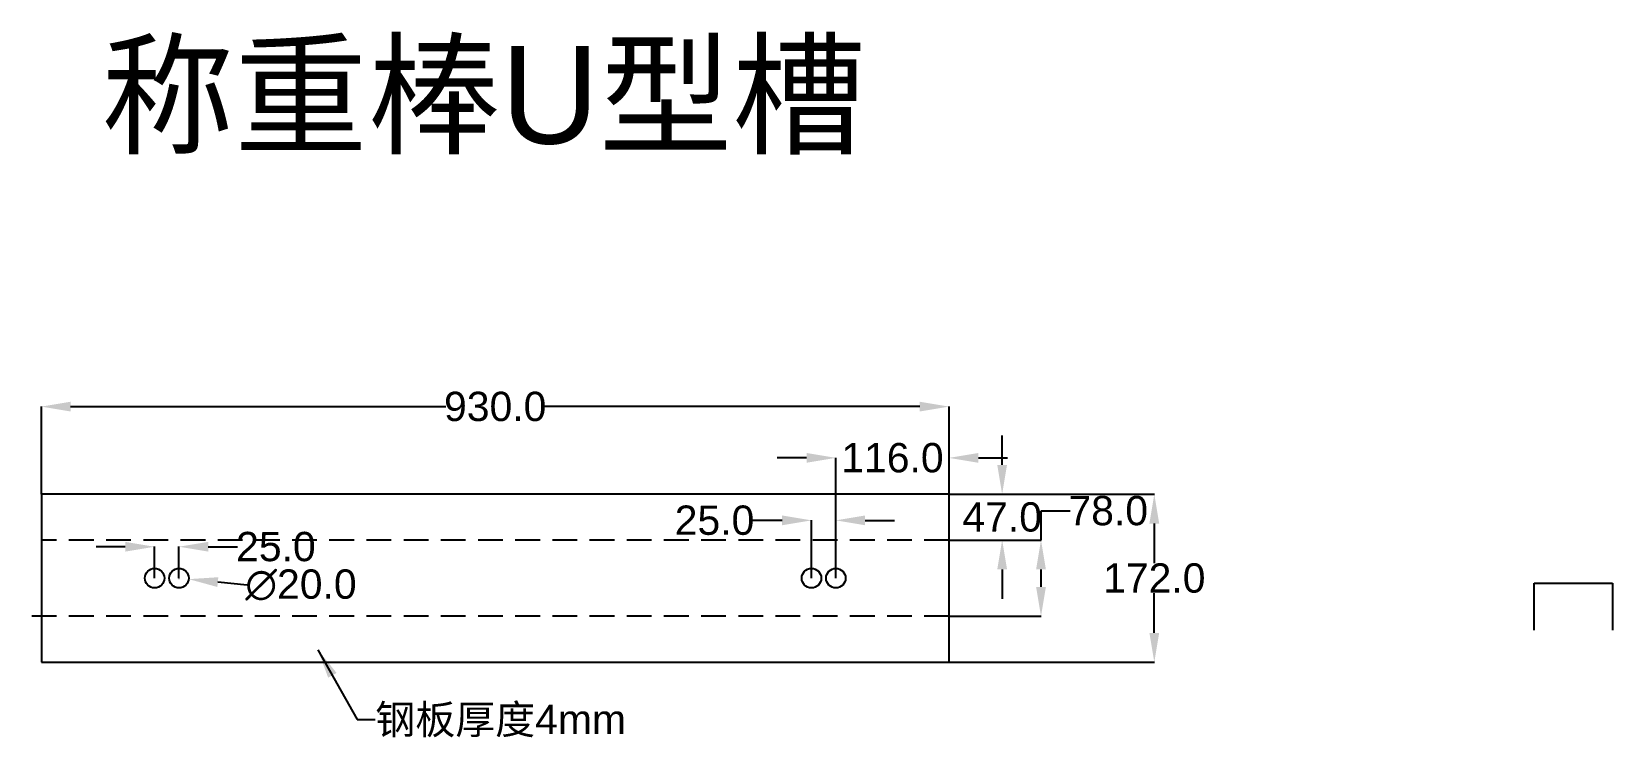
# Model space of a CAD drawing. Header units: millimetres. Extents: x 0 to 1620, y -75 to 648.
import ezdxf

# ---------------------------------------------------------------- set-up
doc = ezdxf.new("R2010")
doc.units = ezdxf.units.MM
doc.linetypes.add('DASHEDX2', pattern=[38.1, 25.4, -12.7])
doc.styles.get("Standard").update_dxf_attribs({"font": 'arial.ttf'})
doc.dimstyles.get("Standard").update_dxf_attribs({"dimtxt": 30, "dimasz": 30, "dimexe": 0.18, "dimexo": 0.0625, "dimgap": 0.09, "dimtad": 0, "dimtih": 1, "dimtoh": 1, "dimdec": 1, "dimzin": 0, "dimdsep": 46, "dimtxsty": 'Standard', "dimcen": 0.09, "dimclrd": 3, "dimclre": 3, "dimclrt": 3, "dimadec": 0, "dimazin": 0, "dimtfac": 1, "dimtdec": 1, "dimtofl": 0, "dimtmove": 0, "dimatfit": 3, "dimfxl": 1, "dimtolj": 1, "dimtzin": 0, "dimarcsym": 0})

# ---------------------------------------------------------------- blocks, each defined once
blk = doc.blocks.new('*D4')
at = {"color": 3, "lineweight": -2, "transparency": 16777216}
for p, q in [((96, 120.2), (66, 120.2)), ((126, 88.1), (126, 120.4)), ((151, 88.1), (151, 120.4)), ((181, 120.2), (211, 120.2))]:
    blk.add_line(p, q, dxfattribs=at)
at = {"color": 3, "transparency": 16777216}
for points in [[(96, 125.2), (96, 115.2), (126, 120.2)], [(181, 125.2), (181, 115.2), (151, 120.2)]]:
    blk.add_solid(points, dxfattribs=at)
at = {"layer": 'Defpoints', "color": 0, "transparency": 16777216}
for p in [(151, 120.2), (126, 88), (151, 88)]:
    blk.add_point(p, dxfattribs=at)
at = {"color": 3, "transparency": 16777216, "insert": (250.3, 120.2), "char_height": 30, "attachment_point": 5}
blk.add_mtext('\\A1;25.0', dxfattribs=at)
blk = doc.blocks.new('*D5')
at = {"color": 3, "lineweight": -2, "transparency": 16777216}
for p, q in [((794, 211.2), (764, 211.2)), ((824, 88.1), (824, 211.4)), ((940, 174.1), (940, 211.4)), ((970, 211.2), (1000, 211.2))]:
    blk.add_line(p, q, dxfattribs=at)
at = {"color": 3, "transparency": 16777216}
for points in [[(794, 216.2), (794, 206.2), (824, 211.2)], [(970, 216.2), (970, 206.2), (940, 211.2)]]:
    blk.add_solid(points, dxfattribs=at)
at = {"layer": 'Defpoints', "color": 0, "transparency": 16777216}
for p in [(824, 211.2), (940, 174), (824, 88)]:
    blk.add_point(p, dxfattribs=at)
at = {"color": 3, "transparency": 16777216, "insert": (882, 211.2), "char_height": 30, "attachment_point": 5}
blk.add_mtext('\\A1;116.0', dxfattribs=at)
blk = doc.blocks.new('*D6')
at = {"color": 3, "lineweight": -2, "transparency": 16777216}
for p, q in [((769, 147.2), (739, 147.2)), ((799, 88.1), (799, 147.4)), ((824, 88.1), (824, 147.4)), ((854, 147.2), (884, 147.2))]:
    blk.add_line(p, q, dxfattribs=at)
at = {"color": 3, "transparency": 16777216}
for points in [[(769, 152.2), (769, 142.2), (799, 147.2)], [(854, 152.2), (854, 142.2), (824, 147.2)]]:
    blk.add_solid(points, dxfattribs=at)
at = {"layer": 'Defpoints', "color": 0, "transparency": 16777216}
for p in [(799, 147.2), (799, 88), (824, 88)]:
    blk.add_point(p, dxfattribs=at)
at = {"color": 3, "transparency": 16777216, "insert": (699.7, 147.2), "char_height": 30, "attachment_point": 5}
blk.add_mtext('\\A1;25.0', dxfattribs=at)
blk = doc.blocks.new('*D7')
at = {"color": 3, "lineweight": -2, "transparency": 16777216}
for p, q in [((940.1, 174), (1150.5, 174)), ((1150.3, 144), (1150.3, 103.4)), ((1150.3, 32), (1150.3, 72.6)), ((940.1, 2), (1150.5, 2))]:
    blk.add_line(p, q, dxfattribs=at)
at = {"color": 3, "transparency": 16777216}
for points in [[(1145.3, 144), (1155.3, 144), (1150.3, 174)], [(1145.3, 32), (1155.3, 32), (1150.3, 2)]]:
    blk.add_solid(points, dxfattribs=at)
at = {"layer": 'Defpoints', "color": 0, "transparency": 16777216}
for p in [(940, 174), (1150.3, 174), (940, 2)]:
    blk.add_point(p, dxfattribs=at)
at = {"color": 3, "transparency": 16777216, "insert": (1150.3, 88), "char_height": 30, "attachment_point": 5}
blk.add_mtext('\\A1;172.0', dxfattribs=at)
blk = doc.blocks.new('*D8')
at = {"color": 3, "lineweight": -2, "transparency": 16777216}
for p, q in [((994.4, 204), (994.4, 234)), ((950.1, 174), (994.6, 174)), ((940.1, 127), (994.6, 127)), ((994.4, 97), (994.4, 67))]:
    blk.add_line(p, q, dxfattribs=at)
at = {"color": 3, "transparency": 16777216}
for points in [[(989.4, 204), (999.4, 204), (994.4, 174)], [(989.4, 97), (999.4, 97), (994.4, 127)]]:
    blk.add_solid(points, dxfattribs=at)
at = {"layer": 'Defpoints', "color": 0, "transparency": 16777216}
for p in [(950.1, 174), (994.4, 174), (940, 127)]:
    blk.add_point(p, dxfattribs=at)
at = {"color": 3, "transparency": 16777216, "insert": (994.4, 150.5), "char_height": 30, "attachment_point": 5}
blk.add_mtext('\\A1;47.0', dxfattribs=at)
blk = doc.blocks.new('*D9')
at = {"color": 3, "lineweight": -2, "transparency": 16777216}
for p, q in [((1034.2, 127), (1034.2, 157)), ((1034.2, 157), (1064.2, 157)), ((940.1, 127), (1034.4, 127)), ((1034.2, 79), (1034.2, 97)), ((940.1, 49), (1034.4, 49))]:
    blk.add_line(p, q, dxfattribs=at)
at = {"color": 3, "transparency": 16777216}
for points in [[(1029.2, 97), (1039.2, 97), (1034.2, 127)], [(1029.2, 79), (1039.2, 79), (1034.2, 49)]]:
    blk.add_solid(points, dxfattribs=at)
at = {"layer": 'Defpoints', "color": 0, "transparency": 16777216}
for p in [(940, 127), (1034.2, 127), (940, 49)]:
    blk.add_point(p, dxfattribs=at)
at = {"color": 3, "transparency": 16777216, "insert": (1103.1, 157), "char_height": 30, "attachment_point": 5}
blk.add_mtext('\\A1;78.0', dxfattribs=at)
blk = doc.blocks.new('*D10')
at = {"color": 3, "lineweight": -2, "transparency": 16777216}
for p, q in [((10, 174.1), (10, 263.9)), ((40, 263.7), (424.3, 263.7)), ((910, 263.7), (525.7, 263.7)), ((940, 174.1), (940, 263.9))]:
    blk.add_line(p, q, dxfattribs=at)
at = {"color": 3, "transparency": 16777216}
for points in [[(40, 268.7), (40, 258.7), (10, 263.7)], [(910, 268.7), (910, 258.7), (940, 263.7)]]:
    blk.add_solid(points, dxfattribs=at)
at = {"layer": 'Defpoints', "color": 0, "transparency": 16777216}
for p in [(940, 263.7), (10, 174), (940, 174)]:
    blk.add_point(p, dxfattribs=at)
at = {"color": 3, "transparency": 16777216, "insert": (475, 263.7), "char_height": 30, "attachment_point": 5}
blk.add_mtext('\\A1;930.0', dxfattribs=at)
blk = doc.blocks.new('*D11')
at = {"color": 3, "lineweight": -2, "transparency": 16777216}
for p, q in [((150.9, 88), (151.1, 88)), ((151, 87.9), (151, 88.1)), ((220.7, 81), (190.8, 84))]:
    blk.add_line(p, q, dxfattribs=at)
at = {"color": 3, "transparency": 16777216}
blk.add_solid([(191.3, 89), (190.3, 79), (161, 87)], dxfattribs=at)
at = {"layer": 'Defpoints', "color": 0, "transparency": 16777216}
for p in [(141, 89), (161, 87)]:
    blk.add_point(p, dxfattribs=at)
at = {"color": 3, "transparency": 16777216, "insert": (276, 81), "char_height": 30, "attachment_point": 5}
blk.add_mtext('\\A1;∅20.0', dxfattribs=at)

msp = doc.modelspace()

# ---------------------------------------------------------------- linework, layer by layer
at = {"color": 0}
for p, q in [((940, 174), (10, 174)), ((10, 174), (10, 2)), ((940, 127), (940, 174)), ((940, 49), (940, 127)), ((940, 2), (940, 49)), ((10, 2), (940, 2))]:
    msp.add_line(p, q, dxfattribs=at)
at = {"color": 4, "linetype": 'DASHEDX2'}
for p, q in [((940, 127), (10, 127)), ((940, 49), (0, 49))]:
    msp.add_line(p, q, dxfattribs=at)
at = {"color": 4}
for p, q in [((1539.63, 34.82), (1539.63, 82.82)), ((1539.63, 82.82), (1619.63, 82.82)), ((1619.63, 82.82), (1619.63, 34.82))]:
    msp.add_line(p, q, dxfattribs=at)
at = {"color": 0}
for centre in [(126, 88), (151, 88), (799, 88), (824, 88)]:
    msp.add_circle(centre, 10, dxfattribs=at)

# ---------------------------------------------------------------- texts
at = {"color": 6}
msp.add_text('称重棒U型槽', height=100, dxfattribs=at).set_placement((71.37, 532.95))
at = {"color": 3, "insert": (352.22, -41.64), "char_height": 30, "width": 449.1422, "attachment_point": 1}
msp.add_mtext('{\\fSimSun|b0|i0|c134|p2;钢板厚度}4mm', dxfattribs=at)

# ---------------------------------------------------------------- dimensions: what is measured, and where the dimension line sits
at = {"color": 3}
for base, p1, p2, picture, middle in [((940, 263.73), (10, 174), (940, 174), '*D10', (475, 263.73)), ((824, 211.23), (940, 174), (824, 88), '*D5', (882, 211.23)), ((799, 147.2), (824, 88), (799, 88), '*D6', (699.74, 147.2)), ((151, 120.24), (126, 88), (151, 88), '*D4', (250.26, 120.24))]:
    dim = msp.add_linear_dim(base=base, p1=p1, p2=p2, dimstyle='Standard', dxfattribs=at)
    dim.commit()
    dim.dimension.update_dxf_attribs({"geometry": picture, "text_midpoint": middle})
for base, p1, p2, picture, middle in [((994.4, 174), (940, 127), (950.06, 174), '*D8', (994.4, 150.5)), ((1034.18, 127), (940, 49), (940, 127), '*D9', (1103.05, 157))]:
    dim = msp.add_linear_dim(base=base, p1=p1, p2=p2, angle=90, dimstyle='Standard', dxfattribs=at)
    dim.commit()
    dim.dimension.update_dxf_attribs({"geometry": picture, "text_midpoint": middle})
dim = msp.add_linear_dim(base=(1150.32, 174), p1=(940, 2), p2=(940, 174), angle=90, dimstyle='Standard', dxfattribs=at)
dim.commit()
dim.dimension.update_dxf_attribs({"geometry": '*D7', "text_midpoint": (1150.32, 88), "dimtype": 160})
dim = msp.add_diameter_dim_2p(p1=(141.05, 88.99), p2=(160.95, 87.01), dimstyle='Standard', dxfattribs=at)
dim.commit()
dim.dimension.update_dxf_attribs({"geometry": '*D11', "text_midpoint": (275.98, 81.04)})

# ---------------------------------------------------------------- leaders
at = {"color": 3, "annotation_type": 0, "has_hookline": 1, "hookline_direction": 0, "text_width": 260.71}
msp.add_leader([(293.37, 14.68), (333.66, -56.64), (352.13, -56.64)], dimstyle='Standard', override={"dimgap": 0.09, "dimtad": 0}, dxfattribs=at)

doc.saveas('drawing.dxf')
